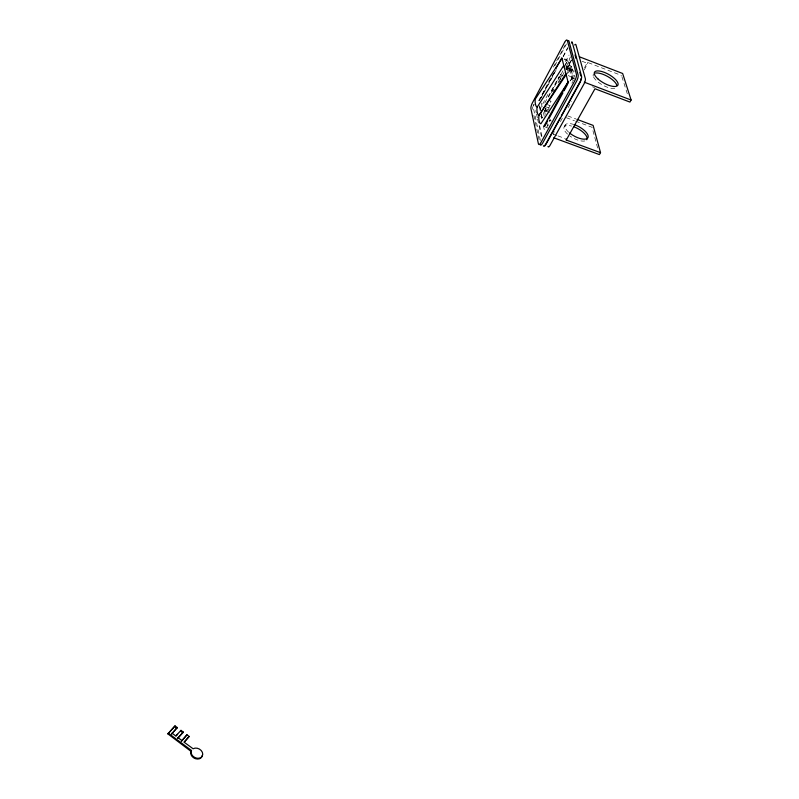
<?xml version="1.0" encoding="UTF-8"?>
<svg xmlns="http://www.w3.org/2000/svg" width="799" height="799" viewBox="0 0 799 799"><rect width="100%" height="100%" fill="white"/><g stroke="black" fill="none" stroke-linecap="round" stroke-linejoin="round"><path stroke-width="0.6" stroke-dasharray="4 3" d="M573.852 70.402L574.032 71.8M550.381 119.221L549.193 121.738M574.711 75.226L574.101 77.143L572.683 69.663L567.14 67.585L566.351 68.105L569.238 69.213L571.325 66.287L568.439 65.178L567.14 67.585M572.444 80.389L572.004 76.984L574.93 78.092M574.501 78.212L571.575 77.094L568.439 65.178M549.412 112.479L546.556 111.421L546.196 108.045M545.278 109.862L549.602 111.49L548.773 107.915L550.022 105.598L550.401 101.733L551.14 101.273L548.294 100.205M566.351 68.105L566.801 66.357L569.687 67.466L569.238 69.213M567.3 70.492L569.687 67.466M548.434 97.128L559.809 76.025L562.676 77.113M553.377 67.146L565.652 44.125M554.766 65.818L566.471 43.875M538.676 100.744L552.648 74.607M539.075 100.894L554.806 71.501M539.645 100.145L556.633 68.394M563.085 56.349L567.769 47.59M540.913 98.387L556.743 68.824M563.195 56.779L567.879 48.02M547.874 94.422L541.402 106.457A3.735 1.089 -69 0 0 540.124 110.681M565.512 61.623L569.038 55.071M544.758 103.011L558.791 76.944M565.233 64.999L567.999 60.175L573.173 79.441M562.955 70.831L551.59 91.915L551.849 93.014M570.526 56.799L569.377 58.926L569.657 60.005L566.121 66.567M558.002 82.946L559.17 80.799M558.91 82.017L565.422 69.952M566.022 68.854L571.175 60.245M566.471 69.643L572.324 58.816M544.229 111.241L545.048 109.713L545.717 112.659M571.874 83.206L572.763 81.588M584.508 67.745L587.465 62.362L621.512 75.486M584.229 69.922L587.774 63.461L587.465 62.362M553.298 134.462L554.216 131.455M560.369 121.638L562.736 117.353M568.059 107.705L571.605 101.263M564.214 126.841L565.283 124.904M559.749 79.72L562.466 74.447L563.295 74.217M565.013 65.888C568.968 53.223 572.873 71.78 567.06 73.798M567.1 73.957C570.646 61.753 575.01 78.372 569.867 80.969M569.917 81.138L572.464 77.583L573.412 80.809M548.633 124.664L546.646 127.021M565.652 67.126L566.801 66.357M569.357 68.674L572.683 69.663M545.487 127.161L547.814 128.02M553.347 134.202L556.793 135.47M557.942 135.89L564.833 138.427M548.923 119.96L550.851 120.669M549.482 120.399L551.41 121.108M567.779 115.935L575.839 118.941M545.407 108.614L548.773 109.872M566.311 117.703L574.491 120.749M575.66 121.188L592.019 127.281L598.121 149.832M547.175 104.539L550.022 105.598M545.927 106.846L548.773 107.915M551.779 90.916L554.626 91.995M552.618 89.358L555.475 90.437M552.129 89.828L554.975 90.906M569.587 69.553L572.493 70.672M565.203 68.874L568.079 69.972M571.814 77.992L574.741 79.111M592.468 86.771L594.646 87.6M564.533 58.846L567.999 60.175M566.611 67.496L568.528 68.235M582.062 61.263L587.774 63.461M540.663 116.654L542.761 117.653M568.209 75.505L572.464 77.583M563.994 59.276L568.169 61.333M566.082 67.326L570.296 69.383M621.882 76.644L628.094 96.289M571.325 66.287L572.264 69.793M545.238 107.725L546.306 112.399M544.379 110.602L545.437 115.316M547.305 123.555L547.834 125.912M541.243 102.971L542.851 110.142M543.37 112.429L544.738 118.512M539.545 105.598L540.324 109.103M541.362 113.768L542.401 118.432M539.395 106.617L540.953 113.618M541.213 114.786L541.992 118.282M541.243 116.095L541.782 118.522M543.4 125.803L544.748 131.865M539.595 125.513L541.972 136.419M535.749 110.502L536.279 112.929M536.538 114.147L537.337 117.783M537.597 119.001L541.552 137.188M540.404 140.504L533.352 107.795A2.806 0.809 -69.1 0 1 534.281 104.2M533.842 115.376L539.565 142.042M584.848 140.954A13.004 5.263 29 0 1 570.007 136.08M567.59 134.142A13.004 5.263 29 0 1 571.645 126.082M568.668 132.205A13.024 5.253 29 0 1 565.273 124.914A13.024 5.253 29 0 1 573.822 124.474M614.771 88.419A13.353 4.974 29 0 1 603.065 85.313A13.353 4.974 29 0 1 593.607 77.044M593.267 76.185A13.353 4.974 29 0 1 593.477 74.107M532.543 109.313A4.674 1.348 -69.1 0 1 532.803 106.647M533.143 105.508A4.674 1.348 -69.1 0 1 533.582 104.379M560.658 74.437L560.159 74.926L563.025 76.015L563.525 75.535L560.658 74.437"/><path stroke-width="1.2" d="M568.099 81.818L543.799 126.442M565.942 73.528L539.045 115.246C537.547 116.314 536.229 108.864 537.248 107.056L563.834 65.358M568.528 82.317L568.199 83.246M191.021 751.37L167.89 733.891L175.031 725.901L177.248 727.549L171.635 733.921L177.248 727.549M175.031 725.901L167.89 733.891M180.993 730.356L180.604 731.115L182.811 732.763L177.628 738.406L183.211 732.004L180.993 730.356L175.8 735.979L172.025 733.162M182.811 732.763L183.211 732.004M186.966 734.81L181.393 741.222L186.966 734.81L189.183 736.468L184.359 742.081M556.144 68.075L561.817 57.798L568.079 82.167L540.913 123.745C539.395 124.794 538.057 117.263 539.085 115.416L566.211 74.587M191.091 751.26L191.5 750.501L168.279 733.132M544.748 126.282L547.675 120.909M548.853 118.751L562.925 92.934M564.094 90.776L567.61 84.324M560.189 117.833L545.947 143.71A3.855 1.169 -69.2 0 1 545.487 144.449M561.377 115.675L579.784 82.237A4.025 1.228 -68.3 0 0 580.234 81.318M553.747 137.798L599.41 154.587L600.528 152.659L566.261 140.045L594.975 88.759L629.932 102.072L631.11 100.035L622.651 73.488L579.405 56.789M191.5 750.501L191.42 750.611A6.072 4.804 28.2 0 0 197.033 758.231A6.072 4.804 28.2 0 0 202.357 752.308A6.072 4.804 28.2 0 0 193.108 748.763L184.02 742.131L189.183 736.468M563.485 66.736L564.104 66.407M537.208 106.886C535.73 107.975 534.431 100.614 535.44 98.836L562.027 58.367M176.14 735.939L177.628 734.331M576.988 119.371L593.108 125.383L600.528 152.659M584.289 82.187L631.11 100.035M175.381 727.21L176.849 728.308M178.017 737.637L181.792 740.463M575.03 54.891L575.989 58.397M579.824 72.429L580.783 75.935M565.982 138.856L566.261 140.045M202.317 755.255A6.062 4.804 28.2 0 1 195.375 758.67A6.062 4.804 28.2 0 1 191.031 751.38M573.852 126.781A13.004 5.263 29 0 1 586.786 139.735M574.93 124.864A13.024 5.253 29 0 1 587.854 137.847A13.024 5.253 29 0 1 569.547 132.954M595.445 73.039A13.353 4.974 29 0 1 607.819 76.584A13.353 4.974 29 0 1 616.818 85.203M567.929 40.799A4.884 1.408 -68.3 0 1 568.968 41.109L578.136 74.976A5.034 1.528 -68.3 0 1 576.488 81.388L542.711 142.971A4.814 1.448 -69.2 0 1 540.084 144.469M571.684 41.868A4.874 1.418 -68.2 0 1 572.264 42.387L581.552 76.275A5.034 1.538 -68.3 0 1 579.904 82.697L546.047 144.19A4.814 1.458 -69.2 0 1 543.4 145.678M547.974 146.427A3.845 1.179 -69.2 0 0 550.102 145.238L584.049 83.855A4.025 1.238 -68.2 0 0 585.357 78.731L575.949 44.794A3.895 1.149 -68.2 0 0 574.671 44.934M545.038 145.009A3.855 1.169 -69.2 0 1 544.618 145.348M581.103 78.462A4.025 1.228 -68.3 0 1 580.623 80.339M571.655 42.866A3.905 1.139 -68.2 0 1 571.834 43.196M564.593 42.397L532.484 102.721A4.674 1.338 -69.1 0 0 530.936 108.714L538.416 143.86A4.824 1.448 -69.3 0 0 541.043 142.362L574.781 80.739A5.034 1.518 -68.4 0 0 576.429 74.317L567.32 40.469A4.884 1.408 -68.3 0 0 564.593 42.397M598.071 79.041A13.373 4.954 29 0 0 617.837 85.283A13.373 4.954 29 0 0 602.696 71.79A13.373 4.954 29 0 0 598.071 79.041"/></g></svg>
